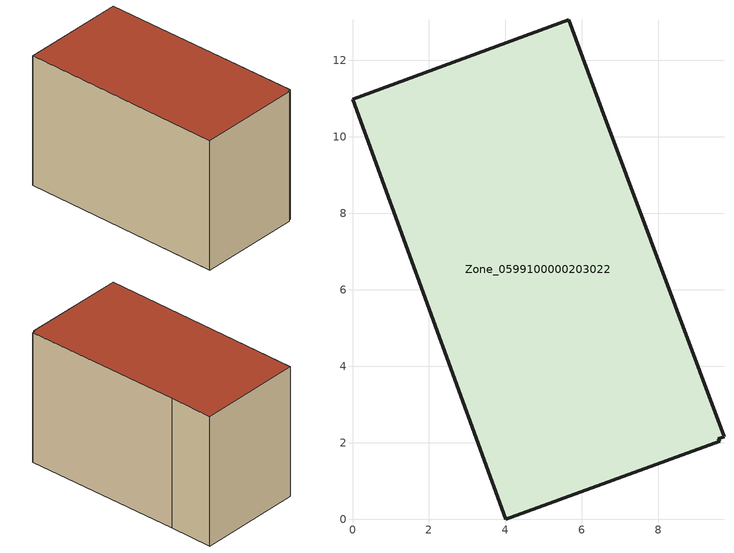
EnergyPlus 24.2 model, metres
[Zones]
Zone_0599100000203022
 floor ground (C_G): 4.01,0 0,10.99 5.66,13.07 6.52,10.72 9.72,2.16 9.57,2.11 9.6,2.04 z0
 wall outside (C_F): 0,10.99 4.01,0 9.6,2.04 9.57,2.11 9.72,2.16 6.52,10.72 5.66,13.07 0,10.99 z0:7.64
 roof outside (C_R): 9.6,2.04 9.57,2.11 9.72,2.16 6.52,10.72 5.66,13.07 0,10.99 4.01,0 z7.64
[BUILDING]
Pand.0599100000203022: North Axis=0; Terrain=City; Loads Convergence Tolerance Value=0.04; Temperature Convergence Tolerance Value=0.4; Solar Distribution=FullExterior; Maximum Number of Warmup Days=25; Minimum Number of Warmup Days=1
[Site:Location]
Rotterdam.The.Hague.AP_ZH_NLD Design_Conditions: Latitude=51.96; Longitude=4.45; Time Zone=1; Elevation=-4.5
[SITE:GROUNDTEMPERATURE:BUILDINGSURFACE]
18, 18, 18, 18, 18, 18, 18, 18, 18, 18, 18, 18
[MATERIAL] Thermal Absorptance=0.9; Solar Absorptance=0.7; Visible Absorptance=0.7
Name | Roughness | Thickness | Conductivity | Density | Specific Heat
G.TI.1946-1964 | MediumSmooth | 0.15 | 1 | 540 | 1210
F.TI.1946-1964 | Rough | 0.3 | 0.857143 | 1920 | 840
R.TI.1946-1964 | MediumRough | 0.2 | 0.277778 | 1500 | 1000
[CONSTRUCTION]
C_G: G.TI.1946-1964
C_F: F.TI.1946-1964
C_R: R.TI.1946-1964
[ZONE]
Zone_0599100000203022: Type=1; Multiplier=1; Ceiling Height=Autocalculate; Volume=Autocalculate; Floor Area=autocalculate; Part of Total Floor Area=Yes
[ZONEINFILTRATION:DESIGNFLOWRATE]
Infil_Zone_0599100000203022: Zone or ZoneList or Space or SpaceList=Zone_0599100000203022; Schedule=AlwaysOn; Design Flow Rate Calculation Method=Flow/Area; Flow Rate per Floor Area=0.003; Constant Term Coefficient=1; Temperature Term Coefficient=0; Velocity Term Coefficient=0; Velocity Squared Term Coefficient=0
[HVACTEMPLATE:ZONE:IDEALLOADSAIRSYSTEM]
Zone_0599100000203022: Maximum Heating Supply Air Temperature=50; Minimum Cooling Supply Air Temperature=13; Maximum Heating Supply Air Humidity Ratio=0.0156; Minimum Cooling Supply Air Humidity Ratio=0.0077; Heating Limit=NoLimit; Cooling Limit=NoLimit; Dehumidification Control Type=ConstantSensibleHeatRatio; Cooling Sensible Heat Ratio=0.7; Dehumidification Setpoint=60; Humidification Control Type=None; Humidification Setpoint=30; Outdoor Air Method=None; Outdoor Air Flow Rate per Person=0.00944; Outdoor Air Flow Rate per Zone Floor Area=0; Outdoor Air Flow Rate per Zone=0; Demand Controlled Ventilation Type=None; Outdoor Air Economizer Type=NoEconomizer; Heat Recovery Type=None; Sensible Heat Recovery Effectiveness=0.7; Latent Heat Recovery Effectiveness=0.65
[ZONECONTROL:THERMOSTAT]
ThermostatControl_Zone_0599100000203022: Zone or ZoneList=Zone_0599100000203022; Control Type Schedule=DualSetpointControlType; Control 1=Thermostat_Zone_0599100000203022; Temperature Difference Between Cutout And Setpoint=0
[THERMOSTATSETPOINT:DUALSETPOINT]
Thermostat_Zone_0599100000203022: Heating Setpoint Temperature Schedule=HeatingSetpoint_Zone_0599100000203022; Cooling Setpoint Temperature Schedule=CoolingSetpoint_Zone_0599100000203022
[SCHEDULE:COMPACT]
HeatingSetpoint_Zone_0599100000203022: Through: 12/31, For: AllDays, Until: 24:00, 21
CoolingSetpoint_Zone_0599100000203022: Through: 12/31, For: AllDays, Until: 24:00, 24
DualSetpointControlType: Through: 12/31, For: AllDays, Until: 24:00, 4
AlwaysOn: Through: 12/31, For: AllDays, Until: 24:00, 1
